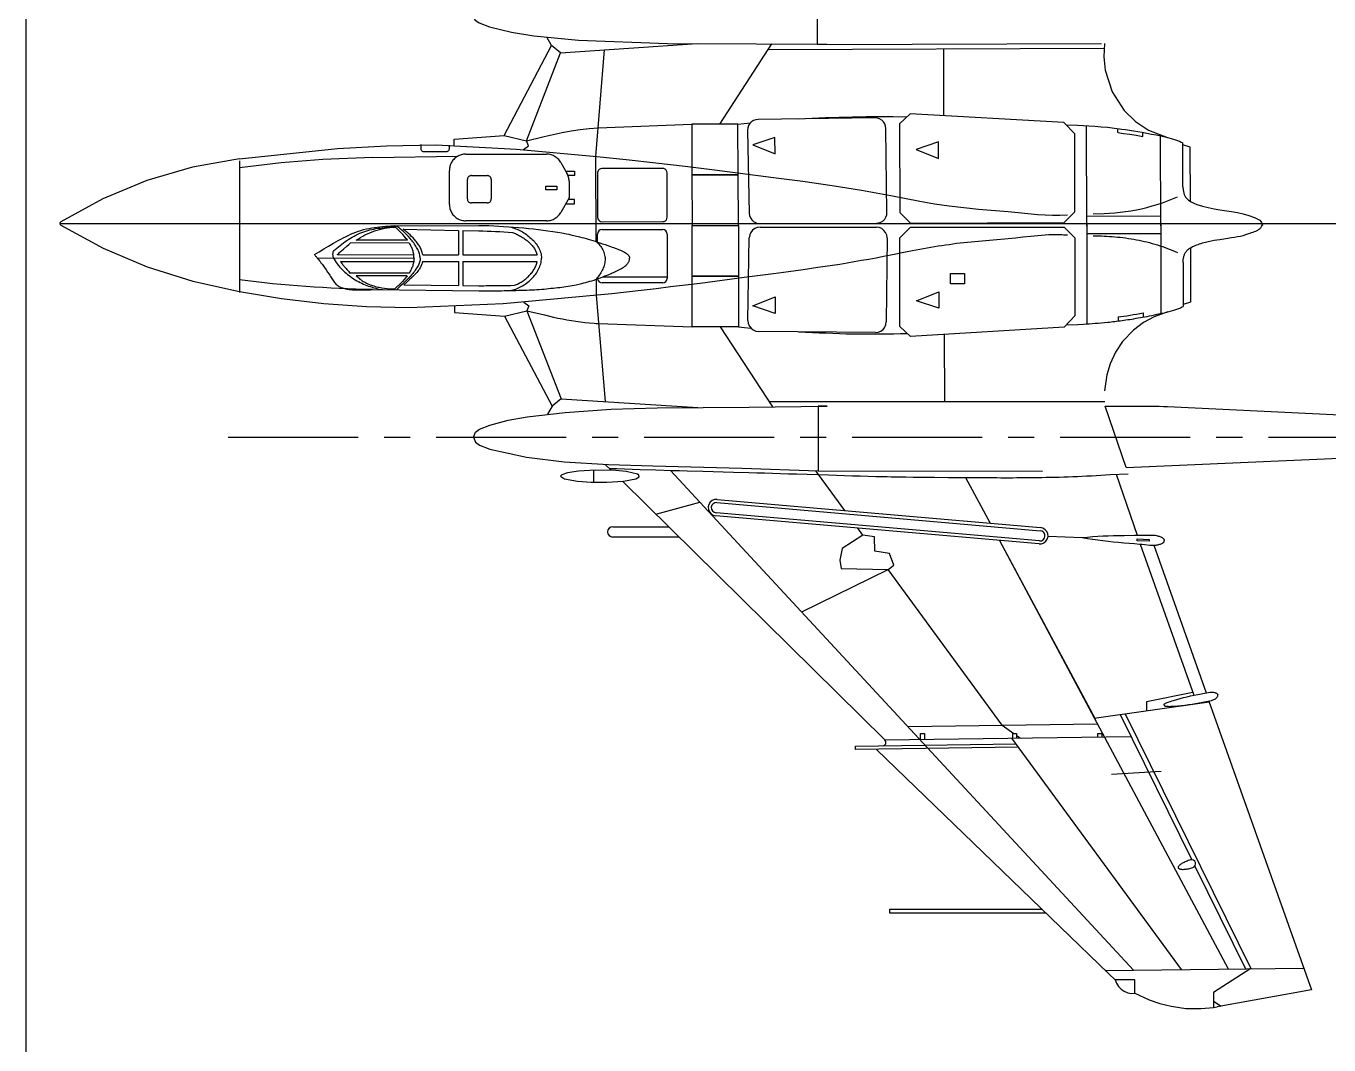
# Model space of a CAD drawing. Header units: inches. Extents: x 17 to 413, y 34 to 164.
# Drawn here: x 72.8 to 97.85, y 125.19 to 144.78 of the extents above; entities that cross this region are included whole.
import ezdxf

# ---------------------------------------------------------------- set-up
doc = ezdxf.new("R2010")
doc.units = ezdxf.units.IN
doc.header["$MEASUREMENT"] = 0
doc.linetypes.add('CENTERX2', pattern=[4, 2.5, -0.5, 0.5, -0.5])
doc.layers.add('CL', color=2, linetype='CENTERX2')
doc.layers.add('Layer 1', color=7, linetype='Continuous')

msp = doc.modelspace()

# ---------------------------------------------------------------- linework, layer by layer
at = {"linetype": 'Continuous'}
for p, q in [((73.45323, 140.98644), (99.54782, 140.98644)), ((93.95633, 136.29519), (93.55384, 137.47233))]:
    msp.add_line(p, q, dxfattribs=at)
at = {"layer": 'CL', "linetype": 'CENTERX2'}
msp.add_line((76.68892, 136.87943), (106.78484, 136.87943), dxfattribs=at)
at = {"layer": 'Layer 1', "color": 7}
for points in [[(72.8027, 164.29802), (116.76568, 164.29802), (116.76568, 124.4937), (72.8027, 124.4937), (72.8027, 164.29802), (72.8027, 164.29802)], [(88.02287, 144.43131), (88.01422, 145.67336)], [(81.39047, 145.0004), (81.43073, 144.90443), (81.51413, 144.84441), (81.71506, 144.76671), (82.13588, 144.6642), (82.56361, 144.5961), (83.42649, 144.51172), (85.13542, 144.44917), (86.84602, 144.44212), (88.19383, 144.43346), (88.02288, 144.43129)], [(82.90738, 144.41183), (82.81433, 144.56763)], [(81.99637, 142.67642), (82.90738, 144.41183)], [(83.07616, 144.26902), (82.90738, 144.41183)], [(83.07616, 144.26902), (85.70532, 144.44646)], [(83.7578, 142.27827), (83.92658, 144.32744)], [(86.14243, 142.89929), (87.14432, 144.43996)], [(87.07508, 144.3361), (93.53004, 144.35774)], [(88.02287, 144.43131), (93.47811, 144.45078)], [(90.44646, 143.06158), (90.45079, 144.34692)], [(93.54086, 144.45078), (93.52653, 144.19388), (93.5502, 143.93761), (93.68522, 143.52143), (93.91923, 143.1588), (94.13625, 142.95101), (94.38598, 142.78404), (94.75049, 142.63963)], [(82.42483, 142.57904), (83.07616, 144.26902)], [(87.65284, 142.99883), (87.91468, 143.01181), (88.17435, 143.0248), (88.43618, 143.03345), (88.69585, 143.03994), (88.95769, 143.04427), (89.21736, 143.04427), (89.47703, 143.04211), (89.73886, 143.03778)], [(89.81027, 140.9951), (92.76618, 141.00592), (92.96959, 141.21148), (92.96526, 142.71104), (92.75969, 142.92959), (89.80161, 143.09837), (89.59821, 142.90579), (89.6047, 141.1985), (89.81027, 140.9951), (89.81027, 140.9951)], [(82.42483, 142.57904), (82.76672, 142.65694), (82.93767, 142.69806), (83.10862, 142.73484), (83.28174, 142.7673), (83.45485, 142.79327), (83.62796, 142.8149), (83.80324, 142.82789)], [(83.80324, 142.82789), (85.60145, 142.89713)], [(85.60578, 141.92123), (86.49515, 141.92556), (86.49082, 142.89929), (85.60145, 142.89713), (85.60578, 141.92123), (85.60578, 141.92123)], [(86.49082, 142.89929), (86.73318, 142.92526)], [(86.87816, 142.98801), (86.83272, 142.98369), (86.78944, 142.96637), (86.75049, 142.94257), (86.71803, 142.90795), (86.69423, 142.869), (86.68125, 142.82572), (86.67692, 142.77812)], [(89.12647, 143.01614), (86.87816, 142.98801)], [(89.33421, 142.81274), (89.32772, 142.85818), (89.31257, 142.90146), (89.2866, 142.94041), (89.25414, 142.97287), (89.21519, 142.99667), (89.17191, 143.01181), (89.12647, 143.01614)], [(89.35585, 141.20066), (89.33421, 142.81274)], [(92.80296, 142.88415), (93.01719, 142.87549), (93.12539, 142.87116), (93.23791, 142.86467), (93.3526, 142.85818), (93.47161, 142.84736), (93.59496, 142.83654), (93.72912, 142.8214), (93.86977, 142.80409), (93.94335, 142.79327), (94.01908, 142.78245), (94.09699, 142.76946), (94.17921, 142.75648), (94.26361, 142.74133), (94.35233, 142.72402), (94.44321, 142.70671), (94.53842, 142.6894), (94.72885, 142.64612), (94.81973, 142.62232), (94.90413, 142.59635), (94.94308, 142.58337), (94.97986, 142.56822), (95.01232, 142.55308), (95.04262, 142.53793)], [(93.1968, 140.93667), (93.19031, 142.86684)], [(93.79404, 142.73484), (93.79404, 142.8149)], [(81.03126, 142.60717), (81.99637, 142.67642)], [(81.03126, 142.486), (81.03126, 142.60717)], [(81.99637, 142.67642), (82.42483, 142.57904)], [(82.46594, 142.47734), (82.42483, 142.57904)], [(86.67692, 142.77812), (86.70938, 141.18552)], [(86.7743, 142.49898), (87.20491, 142.32587), (87.20275, 142.64179), (86.77429, 142.49898), (86.7743, 142.49898)], [(89.91846, 142.41243), (90.34908, 142.23932), (90.34908, 142.55524), (89.91846, 142.41243), (89.91846, 142.41243)], [(93.79404, 142.73484), (93.9044, 142.71969), (94.02341, 142.70238), (94.14676, 142.68291), (94.27875, 142.65911)], [(94.27875, 142.65911), (94.27875, 142.73917)], [(94.62282, 140.94316), (94.61633, 142.67209)], [(76.90684, 142.2285), (78.78985, 142.42828), (79.73554, 142.47974), (80.68214, 142.49675), (82.23188, 142.41782), (83.77727, 142.2761)], [(80.39074, 142.50547), (80.39074, 142.43406), (80.39074, 142.42324), (80.39507, 142.41243), (80.3994, 142.40161), (80.40589, 142.39295), (80.41238, 142.3843), (80.42104, 142.3778), (80.43186, 142.37348), (80.44268, 142.37131), (80.4535, 142.37131), (80.88195, 142.37131), (80.89277, 142.37131), (80.90143, 142.37348), (80.91225, 142.3778), (80.9209, 142.3843), (80.92956, 142.39295), (80.93605, 142.40161), (80.94038, 142.41243), (80.94254, 142.42324), (80.94254, 142.43406), (80.94254, 142.49032)], [(81.25631, 142.31938), (81.23467, 142.31938), (81.21303, 142.31721), (81.19139, 142.31289), (81.17192, 142.30856), (81.15028, 142.30207), (81.1308, 142.29341), (81.11133, 142.28476), (81.09402, 142.27394), (81.07454, 142.26312), (81.05723, 142.25013), (81.04208, 142.23499), (81.02694, 142.21984), (81.01179, 142.20469), (80.9988, 142.18738), (80.98799, 142.17007), (80.97717, 142.1506), (80.96851, 142.13112), (80.95985, 142.11165), (80.95336, 142.09001), (80.94904, 142.07053), (80.94471, 142.0489), (80.94254, 142.02726), (80.94254, 142.00562)], [(81.25631, 142.31938), (82.81217, 142.31938)], [(82.36424, 142.4081), (82.46594, 142.47734)], [(83.08482, 142.16142), (83.074, 142.18089), (83.06102, 142.1982), (83.04587, 142.21551), (83.03072, 142.23066), (83.01557, 142.24581), (82.99826, 142.25879), (82.97879, 142.27177), (82.95931, 142.28259), (82.93984, 142.29341), (82.92036, 142.30207), (82.89872, 142.30856), (82.87708, 142.31289), (82.85544, 142.31721), (82.83381, 142.31938), (82.81217, 142.31938)], [(95.04694, 141.6897), (95.04262, 142.53793)], [(95.04694, 141.6897), (95.04262, 142.53793)], [(95.18543, 142.4557), (95.04262, 142.50114)], [(95.18976, 141.41056), (95.18544, 142.4557)], [(76.90684, 142.2285), (76.00301, 142.07021), (75.12289, 141.81362), (74.27621, 141.46207), (73.47271, 141.0189)], [(79.46892, 142.25446), (79.30879, 142.25014), (79.14866, 142.24581), (78.98636, 142.23932), (78.82623, 142.23283), (78.6661, 142.22634), (78.50597, 142.21552), (78.34584, 142.2047), (78.18571, 142.19388), (78.02559, 142.18089), (77.86546, 142.16791), (77.70533, 142.15276), (77.5452, 142.13545), (77.38507, 142.11814), (77.22494, 142.09867), (77.06697, 142.07919), (76.90684, 142.05755)], [(76.90684, 142.19388), (76.90684, 139.65682)], [(79.46892, 142.25446), (81.10267, 142.28043)], [(83.08482, 142.16142), (83.20167, 141.95585)], [(83.76429, 140.63806), (83.7578, 142.27827)], [(83.77727, 142.2761), (84.34422, 142.21768), (84.91116, 142.15493), (85.47595, 142.08785), (86.04289, 142.0186), (87.17462, 141.87362), (87.7394, 141.80005), (88.30418, 141.71783), (88.58549, 141.67455), (88.8668, 141.62911), (89.14811, 141.57934), (89.42726, 141.52524), (89.98771, 141.41705), (90.26902, 141.36728), (90.55033, 141.32617), (90.83164, 141.29371), (91.11511, 141.26558), (91.68422, 141.21797), (92.25549, 141.16171), (92.39831, 141.15306), (92.53897, 141.14657), (92.68178, 141.14657), (92.8246, 141.15522)], [(83.79242, 141.25909), (83.79242, 141.10545), (83.79675, 141.07949), (83.80757, 141.05568), (83.82704, 141.03621), (83.85085, 141.02323), (83.87681, 141.02107), (85.04533, 141.02323), (85.07129, 141.02755), (85.0951, 141.04054), (85.11457, 141.06001), (85.12539, 141.08381), (85.12972, 141.10978), (85.12756, 141.96234), (85.12323, 141.98831), (85.11025, 142.01211), (85.09077, 142.03158), (85.06697, 142.0424), (85.041, 142.04673), (83.87465, 142.0424), (83.84868, 142.03808), (83.82488, 142.02726), (83.80757, 142.00995), (83.79459, 141.98831), (83.79026, 141.96451)], [(80.94254, 141.3543), (80.94254, 142.00562)], [(81.36667, 141.91041), (81.35585, 141.90824), (81.3472, 141.90608), (81.33638, 141.90392), (81.32772, 141.89959), (81.31906, 141.8931), (81.31041, 141.88661), (81.30392, 141.87795), (81.29959, 141.8693), (81.2931, 141.86064), (81.29094, 141.85198), (81.28877, 141.84117), (81.28877, 141.83035)], [(81.28877, 141.46249), (81.28877, 141.83035)], [(81.36667, 141.91041), (81.66746, 141.91041)], [(81.74752, 141.83035), (81.74752, 141.84117), (81.74535, 141.85199), (81.74103, 141.86064), (81.7367, 141.8693), (81.73021, 141.87795), (81.72372, 141.88661), (81.71722, 141.8931), (81.70857, 141.89959), (81.69775, 141.90392), (81.68909, 141.90608), (81.67827, 141.90824), (81.66745, 141.91041)], [(81.74752, 141.83035), (81.74752, 141.46249)], [(83.18003, 141.99264), (83.35098, 141.99264), (83.35098, 141.91257), (83.22115, 141.91257)], [(83.24279, 141.80005), (83.24279, 141.82169), (83.24062, 141.84117), (83.23629, 141.86064), (83.23197, 141.88012), (83.22547, 141.89959), (83.21898, 141.91907), (83.21033, 141.93854), (83.20167, 141.95585)], [(83.24279, 141.80005), (83.24279, 141.47764)], [(83.79026, 141.96451), (83.79242, 141.25909)], [(85.60794, 140.94749), (86.49948, 140.95182), (86.49515, 141.92556), (85.60578, 141.92123), (85.60794, 140.94749), (85.60794, 140.94749)], [(82.79702, 141.70268), (83.00908, 141.70268), (83.00908, 141.63127), (82.79702, 141.63127), (82.79702, 141.70268), (82.79702, 141.70268)], [(95.04694, 141.6897), (95.05127, 141.63127), (95.06209, 141.57285), (95.07291, 141.54688), (95.08373, 141.52091), (95.09888, 141.49495), (95.11619, 141.47331), (95.13566, 141.45167), (95.15514, 141.43436), (95.20275, 141.4019), (95.25468, 141.37594), (95.31094, 141.3543), (95.42347, 141.31968), (95.53382, 141.29155), (95.64418, 141.26774), (95.75671, 141.25043), (95.98176, 141.21797), (96.09428, 141.1985), (96.20464, 141.1747), (96.31283, 141.14224), (96.42103, 141.10329), (96.47513, 141.07949), (96.49893, 141.0665), (96.52273, 141.04919), (96.54221, 141.02755), (96.55952, 141.00375), (96.57034, 140.97779), (96.57467, 140.94965)], [(80.94254, 141.3543), (80.94254, 141.33266), (80.94471, 141.31102), (80.94904, 141.28938), (80.95336, 141.26991), (80.95986, 141.24827), (80.96851, 141.22879), (80.97717, 141.20932), (80.98799, 141.18984), (80.99881, 141.17253), (81.01179, 141.15522), (81.02694, 141.14007), (81.04208, 141.12493), (81.05723, 141.10978), (81.07454, 141.0968), (81.09402, 141.08598), (81.11133, 141.07516), (81.1308, 141.0665), (81.15028, 141.05785), (81.17192, 141.05136), (81.19139, 141.04703), (81.21303, 141.0427), (81.23467, 141.04054), (81.25631, 141.04054)], [(81.28877, 141.46249), (81.28877, 141.45167), (81.29094, 141.44085), (81.2931, 141.4322), (81.29959, 141.42138), (81.30392, 141.41272), (81.31041, 141.40623), (81.31906, 141.39974), (81.32772, 141.39325), (81.33637, 141.38892), (81.34719, 141.38459), (81.35585, 141.38243), (81.36667, 141.38243)], [(81.66746, 141.38243), (81.36667, 141.38243)], [(81.66746, 141.38243), (81.67827, 141.38243), (81.68909, 141.38459), (81.69775, 141.38892), (81.70857, 141.39325), (81.71722, 141.39974), (81.72372, 141.40623), (81.73021, 141.41272), (81.7367, 141.42138), (81.74103, 141.4322), (81.74535, 141.44085), (81.74752, 141.45167), (81.74752, 141.46249)], [(83.24279, 141.47764), (83.08482, 141.1985)], [(83.18003, 141.36728), (83.35098, 141.36728), (83.35098, 141.44734), (83.22547, 141.44734)], [(93.32014, 141.17253), (93.53004, 141.17686), (93.73778, 141.19201), (93.94551, 141.21581), (94.04722, 141.23312), (94.15108, 141.25043), (94.25279, 141.27207), (94.35449, 141.29587), (94.45403, 141.324), (94.55357, 141.35213), (94.65311, 141.38675), (94.75049, 141.42138), (94.84786, 141.46033), (94.94308, 141.49927)], [(82.81217, 141.04054), (81.25631, 141.04054)], [(82.81217, 141.04054), (82.83381, 141.04054), (82.85544, 141.0427), (82.87708, 141.04702), (82.89872, 141.05135), (82.92036, 141.06001), (82.93984, 141.0665), (82.95931, 141.07732), (82.97879, 141.08814), (82.99826, 141.10112), (83.01557, 141.1141), (83.03072, 141.12925), (83.04587, 141.1444), (83.06102, 141.16171), (83.074, 141.17902), (83.08482, 141.19849)], [(86.70938, 141.18552), (86.71587, 141.14007), (86.73102, 141.0968), (86.75482, 141.05785), (86.78944, 141.02755), (86.82623, 141.00375), (86.86951, 140.9886), (86.91495, 140.98428)], [(89.15244, 140.99077), (89.19788, 140.99726), (89.24116, 141.01241), (89.28011, 141.03837), (89.31257, 141.07083), (89.33637, 141.10978), (89.35152, 141.15306), (89.35585, 141.20066)], [(93.1968, 141.12493), (94.62282, 141.13142)], [(73.47271, 141.0189), (73.45972, 141.00375), (73.45323, 140.98644), (73.45972, 140.96697), (73.47271, 140.95398)], [(73.47271, 140.95398), (74.28274, 140.51532), (75.13005, 140.15537), (76.00722, 139.87556), (76.90684, 139.6773)], [(78.34584, 140.38921), (78.43889, 140.44331), (78.52978, 140.49741), (78.62066, 140.5515), (78.71155, 140.6056), (78.75915, 140.63373), (78.80459, 140.6597), (78.8522, 140.6835), (78.89981, 140.70947), (78.94741, 140.73327), (78.99502, 140.75707), (79.04263, 140.77871), (79.0924, 140.79818), (79.14217, 140.81982), (79.19194, 140.83713), (79.24171, 140.85445), (79.29364, 140.86959), (79.34557, 140.88258), (79.39751, 140.89339), (79.44944, 140.90421), (79.50138, 140.91287), (79.55331, 140.91936), (79.60741, 140.92585), (79.65934, 140.93018), (79.71344, 140.93451), (79.76754, 140.93667), (79.81947, 140.93884), (79.87357, 140.93884), (79.92767, 140.93884)], [(78.71587, 140.45846), (78.74617, 140.48659), (78.77863, 140.51255), (78.80892, 140.53852), (78.83922, 140.56449), (78.87168, 140.59045), (78.90413, 140.61426), (78.93659, 140.63806), (78.97122, 140.66186), (79.00584, 140.6835), (79.0383, 140.70514), (79.07508, 140.72461), (79.10971, 140.74409), (79.14649, 140.76356), (79.18328, 140.78087), (79.22007, 140.79818), (79.25685, 140.81333), (79.2958, 140.82632), (79.33475, 140.8393), (79.37154, 140.85228), (79.41049, 140.8631), (79.45161, 140.87176), (79.49056, 140.88041), (79.52951, 140.88907), (79.57062, 140.89556), (79.61174, 140.89989), (79.65069, 140.90638), (79.6918, 140.90854), (79.73291, 140.91287), (79.77187, 140.91503), (79.81298, 140.9172), (79.85409, 140.9172), (79.89521, 140.9172)], [(79.15082, 140.66619), (79.19194, 140.69216), (79.23305, 140.71812), (79.27633, 140.74409), (79.31961, 140.76573), (79.36505, 140.78737), (79.41049, 140.809), (79.4581, 140.82632), (79.5057, 140.84363), (79.55331, 140.86094), (79.60092, 140.87392), (79.64852, 140.88474), (79.69829, 140.89556), (79.7459, 140.90421), (79.79567, 140.91071), (79.84544, 140.91503), (79.86924, 140.9172), (79.89521, 140.9172)], [(80.1354, 140.66403), (80.12242, 140.6835), (80.10727, 140.70081), (80.07698, 140.73976), (80.04452, 140.77438), (80.01206, 140.809), (79.97744, 140.84363), (79.94281, 140.87608), (79.91036, 140.90854), (79.87573, 140.93884)], [(79.92767, 140.93884), (81.52031, 140.94965)], [(80.37993, 140.32214), (80.37993, 140.34161), (80.3756, 140.36109), (80.37344, 140.38056), (80.36695, 140.4022), (80.36262, 140.42167), (80.35396, 140.44331), (80.34531, 140.46279), (80.33665, 140.48442), (80.32583, 140.50606), (80.31285, 140.5277), (80.29986, 140.54934), (80.28688, 140.56882), (80.27173, 140.59045), (80.25659, 140.61209), (80.24144, 140.63373), (80.22413, 140.65321), (80.20898, 140.67484), (80.18951, 140.69648), (80.15488, 140.73543), (80.11593, 140.77438), (80.07915, 140.81117), (80.05967, 140.83064), (80.0402, 140.84795), (80.02072, 140.86526), (80.00124, 140.88041), (79.98177, 140.89556), (79.96446, 140.91071), (79.94498, 140.92585), (79.92767, 140.93884)], [(80.05317, 140.87825), (81.11998, 140.85445)], [(80.4297, 140.38705), (80.42537, 140.40653), (80.42104, 140.42816), (80.41455, 140.44764), (80.40806, 140.46711), (80.3994, 140.48659), (80.39075, 140.50606), (80.38209, 140.52554), (80.37127, 140.54285), (80.36045, 140.56232), (80.34963, 140.57963), (80.33665, 140.59695), (80.32583, 140.61426), (80.31285, 140.63157), (80.29986, 140.64888), (80.27173, 140.68134), (80.2436, 140.71163), (80.21547, 140.73976), (80.18518, 140.76789), (80.15704, 140.79386), (80.1419, 140.80468), (80.12891, 140.81766), (80.11593, 140.82848), (80.10295, 140.8393), (80.08996, 140.85012), (80.07698, 140.85877), (80.06616, 140.86959), (80.05318, 140.87825)], [(81.11998, 140.85445), (81.11998, 140.38489)], [(81.20005, 140.85228), (81.20005, 140.38489)], [(81.20005, 140.85228), (81.51814, 140.84363)], [(81.50733, 140.84579), (81.58739, 140.84362), (81.66746, 140.84146), (81.74752, 140.83713), (81.82975, 140.83496), (81.90981, 140.83064), (81.99204, 140.82631), (82.07211, 140.81982), (82.15434, 140.81549)], [(81.50949, 140.94965), (81.6047, 140.94749), (81.69991, 140.94533), (81.79513, 140.941), (81.89034, 140.93667), (81.98555, 140.93018), (82.08293, 140.92586), (82.17814, 140.91936), (82.27335, 140.91071), (82.37073, 140.90422), (82.46594, 140.8934), (82.55899, 140.88474), (82.6542, 140.87392), (82.74725, 140.86094), (82.83813, 140.84796), (82.92902, 140.83497), (83.0199, 140.81983), (83.10646, 140.80468), (83.19302, 140.78737), (83.23629, 140.77871), (83.27741, 140.77006), (83.3618, 140.75058), (83.44403, 140.73111), (83.48731, 140.72029), (83.52842, 140.70947), (83.56954, 140.69649), (83.61281, 140.68567), (83.65609, 140.67268), (83.70154, 140.65754), (83.74481, 140.64455), (83.79242, 140.62941), (83.83786, 140.61426), (83.88763, 140.59695), (83.9374, 140.5818), (83.98934, 140.56233), (84.04127, 140.54502), (84.0694, 140.5342), (84.09753, 140.52554), (84.15163, 140.5039), (84.17976, 140.49525), (84.20789, 140.48226), (84.23386, 140.47144), (84.25983, 140.46063), (84.28363, 140.44764), (84.30743, 140.43682), (84.32691, 140.42384), (84.33773, 140.41735), (84.34638, 140.41086), (84.35504, 140.4022), (84.36369, 140.39571), (84.37235, 140.38922), (84.37884, 140.38273), (84.38533, 140.37407), (84.38966, 140.36758), (84.39399, 140.35892), (84.39831, 140.35243), (84.40264, 140.34378), (84.40481, 140.33512), (84.40481, 140.32647), (84.40481, 140.31781)], [(82.11106, 140.92369), (82.13702, 140.91503), (82.16299, 140.90638), (82.18896, 140.89772), (82.21493, 140.8869), (82.24306, 140.87608), (82.26902, 140.86526), (82.29499, 140.85228), (82.32096, 140.83713), (82.34692, 140.82415), (82.37289, 140.809), (82.39669, 140.79169), (82.42266, 140.77438), (82.44646, 140.75707), (82.47027, 140.73976), (82.49191, 140.72029), (82.51571, 140.70081), (82.53518, 140.68134), (82.55682, 140.6597), (82.5763, 140.63806), (82.59361, 140.61642), (82.61309, 140.59478), (82.62823, 140.57098), (82.64338, 140.54718), (82.65636, 140.52337), (82.66935, 140.49957), (82.68017, 140.47577), (82.69099, 140.4498), (82.69748, 140.42384), (82.70397, 140.40003), (82.7083, 140.37407), (82.71262, 140.34594), (82.71262, 140.31997)], [(82.15434, 140.8155), (82.17381, 140.80684), (82.19329, 140.80035), (82.21493, 140.79169), (82.2344, 140.78304), (82.25388, 140.77222), (82.27335, 140.76356), (82.29283, 140.75274), (82.3123, 140.74192), (82.33178, 140.72894), (82.35125, 140.71812), (82.37073, 140.70514), (82.38804, 140.69216), (82.40751, 140.67917), (82.42483, 140.66619), (82.44214, 140.65321), (82.45945, 140.63806), (82.4746, 140.62291), (82.48974, 140.60993), (82.50489, 140.59478), (82.52004, 140.57963), (82.53302, 140.56232), (82.546, 140.54718), (82.55899, 140.53203), (82.56981, 140.51472), (82.58063, 140.49957), (82.58928, 140.48226), (82.59794, 140.46495), (82.60659, 140.4498), (82.61309, 140.43249), (82.61958, 140.41518), (82.62607, 140.40003), (82.62824, 140.38272)], [(83.87681, 140.86959), (83.84435, 140.8631), (83.81839, 140.84363), (83.79891, 140.8155), (83.79242, 140.78304)], [(83.87681, 140.86959), (85.04533, 140.86959)], [(85.12972, 140.78304), (85.12323, 140.8155), (85.10592, 140.84363), (85.07779, 140.8631), (85.04533, 140.86959)], [(85.60794, 140.94749), (86.49948, 140.94749), (86.49948, 139.97375), (85.60794, 139.97375), (85.60794, 140.94749), (85.60794, 140.94749)], [(86.91495, 140.9172), (86.86302, 140.90854), (86.81325, 140.88907), (86.77213, 140.85661), (86.73967, 140.8155), (86.71803, 140.76789), (86.70938, 140.71379)], [(86.91495, 140.98428), (89.15244, 140.99077)], [(86.91495, 140.9172), (89.15244, 140.9172)], [(89.35801, 140.70947), (89.35152, 140.7614), (89.32988, 140.81333), (89.29742, 140.85445), (89.25414, 140.88907), (89.20437, 140.90854), (89.15244, 140.9172)], [(89.81027, 140.9172), (92.76618, 140.9172), (92.96959, 140.71163), (92.96959, 139.20991), (92.76618, 138.99136), (89.81027, 138.81176), (89.6047, 139.00434), (89.6047, 140.71163), (89.81027, 140.9172), (89.81027, 140.9172)], [(93.1968, 140.98644), (93.1968, 139.05628)], [(93.1968, 140.79602), (94.62282, 140.79602)], [(94.62282, 140.98644), (94.62282, 139.25535)], [(95.04911, 140.23991), (95.04911, 140.25506), (95.04911, 140.2702), (95.05127, 140.28319), (95.05344, 140.29833), (95.05561, 140.31348), (95.05777, 140.32863), (95.0621, 140.34161), (95.06427, 140.35676), (95.07076, 140.36974), (95.07509, 140.38272), (95.07941, 140.39787), (95.0859, 140.41085), (95.0924, 140.42167), (95.10105, 140.43466), (95.10971, 140.44548), (95.11836, 140.45629), (95.12702, 140.46711), (95.13567, 140.47793), (95.14649, 140.48659), (95.15731, 140.49524), (95.16813, 140.5039), (95.18112, 140.51255), (95.19194, 140.52121), (95.20492, 140.5277), (95.23089, 140.54285), (95.25685, 140.55367), (95.28498, 140.56665), (95.31312, 140.57531), (95.34125, 140.58613), (95.36721, 140.59478), (95.39534, 140.60344), (95.42348, 140.61209), (95.47974, 140.62724), (95.53383, 140.64022), (95.5901, 140.65321), (95.64636, 140.66403), (95.70046, 140.67268), (95.75672, 140.68134), (95.86924, 140.69865), (95.98177, 140.71596), (96.03803, 140.72461), (96.09429, 140.73543), (96.15055, 140.74625), (96.20465, 140.75924), (96.25875, 140.77438), (96.31284, 140.79169), (96.34098, 140.80035), (96.36694, 140.81117), (96.39507, 140.81982), (96.42104, 140.83064), (96.44917, 140.84146), (96.47514, 140.85445), (96.48812, 140.86094), (96.50111, 140.86959), (96.51192, 140.87825), (96.52274, 140.8869), (96.53356, 140.89556), (96.54222, 140.90638), (96.55087, 140.9172), (96.55953, 140.93018), (96.56602, 140.94316), (96.57035, 140.95831), (96.57252, 140.97129), (96.57468, 140.97779), (96.57468, 140.98644)], [(78.78728, 140.38921), (78.80027, 140.40003), (78.81541, 140.41302), (78.8284, 140.426), (78.84355, 140.43898), (78.876, 140.46711), (78.9063, 140.49524), (78.97338, 140.55367), (79.00584, 140.58396), (79.0383, 140.61209)], [(80.17219, 140.60993), (79.0383, 140.61209)], [(80.1354, 140.66403), (79.15082, 140.66619)], [(80.26307, 140.32214), (80.26091, 140.34161), (80.26091, 140.36109), (80.25875, 140.3784), (80.25658, 140.39787), (80.25225, 140.41518), (80.24793, 140.43466), (80.2436, 140.45197), (80.23711, 140.47144), (80.23062, 140.48875), (80.22412, 140.50606), (80.21763, 140.52337), (80.20898, 140.54069), (80.20032, 140.558), (80.19167, 140.57531), (80.18085, 140.59262), (80.17219, 140.60993)], [(83.76429, 140.63806), (83.78376, 140.62075), (83.80324, 140.6056), (83.82055, 140.58613), (83.83786, 140.56665), (83.85301, 140.54718), (83.86816, 140.52554), (83.88114, 140.50174), (83.89412, 140.4801), (83.90494, 140.45413), (83.9136, 140.43033), (83.92009, 140.40653), (83.92658, 140.38056), (83.93091, 140.35459), (83.93524, 140.33079), (83.93524, 140.30482), (83.93524, 140.27886), (83.93307, 140.25506), (83.92874, 140.22909), (83.92442, 140.20529), (83.91792, 140.17932), (83.90927, 140.15552), (83.90061, 140.13172), (83.88979, 140.10791), (83.87897, 140.08627), (83.86599, 140.06247), (83.85301, 140.04083), (83.84002, 140.01703), (83.82488, 139.99539), (83.80973, 139.97592), (83.79458, 139.95428), (83.77943, 139.9348), (83.76429, 139.91533)], [(83.7816, 139.61239), (84.06507, 139.64268), (84.34855, 139.67298), (84.63202, 139.70543), (84.91549, 139.73789), (85.1968, 139.77251), (85.48027, 139.80714), (85.76375, 139.84176), (86.04722, 139.87854), (86.612, 139.95211), (87.17678, 140.02569), (87.46026, 140.06464), (87.74157, 140.10359), (88.02504, 140.1447), (88.16569, 140.16417), (88.30635, 140.18581), (88.447, 140.20745), (88.58766, 140.23125), (88.72831, 140.25506), (88.86897, 140.27886), (89.00962, 140.30266), (89.15027, 140.32863), (89.28877, 140.35676), (89.42942, 140.38272), (89.71073, 140.43898), (89.84922, 140.46711), (89.98987, 140.49308), (90.13053, 140.51905), (90.27118, 140.54285), (90.34043, 140.55583), (90.40967, 140.56665), (90.48108, 140.57747), (90.55249, 140.58613), (90.62174, 140.59695), (90.69315, 140.6056), (90.8338, 140.62075), (90.97446, 140.6359), (91.11727, 140.64888), (91.40075, 140.67484), (91.68638, 140.70081), (91.82704, 140.71379), (91.96986, 140.72894), (92.11268, 140.74409), (92.18408, 140.75058), (92.25549, 140.75707), (92.3269, 140.76356), (92.39831, 140.76789), (92.46972, 140.77222), (92.54113, 140.77438), (92.61254, 140.77438), (92.68178, 140.77438), (92.71857, 140.77222), (92.75319, 140.77005), (92.78998, 140.76788), (92.8246, 140.76572)], [(83.79242, 140.6294), (83.79242, 140.78304)], [(85.12972, 140.78304), (85.12972, 139.93048)], [(86.68341, 139.12119), (86.70938, 140.71379)], [(89.35801, 140.70947), (89.3407, 139.09523)], [(93.3223, 140.75058), (93.37424, 140.75058), (93.42617, 140.75058), (93.47811, 140.74841), (93.53004, 140.74625), (93.58197, 140.74409), (93.63391, 140.73976), (93.68584, 140.7376), (93.73778, 140.73327), (93.78971, 140.72678), (93.84164, 140.72245), (93.89358, 140.71596), (93.94551, 140.70947), (93.99745, 140.70082), (94.04938, 140.69432), (94.10131, 140.68567), (94.15108, 140.67485), (94.20302, 140.66619), (94.25495, 140.65537), (94.30472, 140.64239), (94.35449, 140.63157), (94.40643, 140.61859), (94.4562, 140.60344), (94.50597, 140.59046), (94.55574, 140.57531), (94.60551, 140.558), (94.65528, 140.54285), (94.70288, 140.52554), (94.75265, 140.50607), (94.80026, 140.48876), (94.85003, 140.46928), (94.89763, 140.44981), (94.94524, 140.42817)], [(78.34584, 140.38921), (78.34801, 140.38921), (78.35017, 140.38705), (78.35017, 140.38489), (78.35234, 140.38272), (78.35666, 140.37623), (78.36316, 140.36974), (78.36965, 140.36108), (78.3783, 140.35243), (78.38696, 140.33944), (78.39778, 140.32862), (78.4086, 140.31564), (78.41942, 140.30049), (78.43024, 140.28535), (78.44322, 140.26804), (78.4562, 140.25289), (78.47135, 140.23341), (78.48434, 140.2161), (78.49948, 140.19663), (78.51247, 140.17715), (78.54276, 140.13821), (78.57306, 140.09493), (78.60119, 140.05381), (78.62932, 140.0127), (78.6423, 139.99106), (78.65529, 139.96942), (78.66827, 139.94995), (78.68125, 139.93047), (78.69207, 139.911), (78.70505, 139.89152), (78.71804, 139.87205), (78.73102, 139.85474), (78.74401, 139.83743), (78.75915, 139.82228), (78.77646, 139.80713), (78.78512, 139.79848), (78.79378, 139.79199), (78.8046, 139.7855), (78.81325, 139.779), (78.82407, 139.77251), (78.83489, 139.76819), (78.84787, 139.76169), (78.86086, 139.75737), (78.87384, 139.75088), (78.88682, 139.74655), (78.90197, 139.74222), (78.91495, 139.74006), (78.9301, 139.73573), (78.94741, 139.73141), (78.97771, 139.72708), (79.01233, 139.72059), (79.04695, 139.71843), (79.08158, 139.7141), (79.1162, 139.71194), (79.15082, 139.70977), (79.18761, 139.70977), (79.22007, 139.70977), (79.25469, 139.70977), (79.28715, 139.70977), (79.31744, 139.70977), (79.33043, 139.70977), (79.34557, 139.71194), (79.35856, 139.71194), (79.37154, 139.71194), (79.38452, 139.71194), (79.39534, 139.7141), (79.40616, 139.7141), (79.41698, 139.7141), (79.42564, 139.7141), (79.43429, 139.71627), (79.44295, 139.71627), (79.44944, 139.71627), (79.45377, 139.71627), (79.46026, 139.71843), (79.46459, 139.71843), (79.46675, 139.71843), (79.46892, 139.71843)], [(78.40211, 140.3243), (80.26307, 140.32213)], [(78.72886, 140.46928), (78.7202, 140.46279), (78.71371, 140.45413), (78.70722, 140.44548), (78.70289, 140.43466), (78.70072, 140.42384), (78.69856, 140.41302), (78.69639, 140.40003), (78.69639, 140.38921), (78.69856, 140.37623), (78.70072, 140.36325), (78.70289, 140.35027), (78.70722, 140.33945), (78.71155, 140.32863), (78.71587, 140.31781), (78.72236, 140.30699), (78.72886, 140.29833)], [(78.72886, 140.29833), (78.74617, 140.26804), (78.76564, 140.23774), (78.78728, 140.20961), (78.80892, 140.18148), (78.83056, 140.15552), (78.85436, 140.12739), (78.87817, 140.10359), (78.90413, 140.07762), (78.9301, 140.05382), (78.95823, 140.03001), (78.9842, 140.00838), (79.01233, 139.98674), (79.04263, 139.9651), (79.07076, 139.94346), (79.10105, 139.92398), (79.13135, 139.90667), (79.1638, 139.8872), (79.1941, 139.86989), (79.22656, 139.85258), (79.25685, 139.83743), (79.28931, 139.82228), (79.32177, 139.8093), (79.35639, 139.79632), (79.38885, 139.78333), (79.42347, 139.77251), (79.45593, 139.7617), (79.49056, 139.75088), (79.52518, 139.74222), (79.5598, 139.73357), (79.59442, 139.72707), (79.62905, 139.72058), (79.66367, 139.71625)], [(78.78728, 140.38921), (80.25658, 140.38705)], [(80.37993, 140.32214), (80.37993, 140.30266), (80.37776, 140.28319), (80.37343, 140.26371), (80.36694, 140.24424), (80.36261, 140.22476), (80.35396, 140.20529), (80.3453, 140.18581), (80.33448, 140.16634), (80.32366, 140.1447), (80.31284, 140.12522), (80.29986, 140.10575), (80.28471, 140.08627), (80.26956, 140.06464), (80.25442, 140.04516), (80.23927, 140.02569), (80.22196, 140.00621), (80.18734, 139.96726), (80.15055, 139.92831), (80.11376, 139.88936), (80.07481, 139.85258), (80.03586, 139.81579), (79.99907, 139.78117), (79.96229, 139.74655), (79.94498, 139.72924), (79.92767, 139.71193)], [(80.26307, 140.32214), (80.26091, 140.30266), (80.26091, 140.28535), (80.25875, 140.26588), (80.25658, 140.2464), (80.25225, 140.22909), (80.24793, 140.20961), (80.24143, 140.1923), (80.23711, 140.17499), (80.23062, 140.15552), (80.22196, 140.13821), (80.21547, 140.1209), (80.20681, 140.10359), (80.19816, 140.08627), (80.1895, 140.06896), (80.17868, 140.05165), (80.16786, 140.03434)], [(80.4297, 140.38705), (81.11998, 140.38488)], [(81.20005, 140.38489), (82.62823, 140.38272)], [(81.50949, 139.69245), (81.57441, 139.69245), (81.63716, 139.69245), (81.69991, 139.69245), (81.76267, 139.69461), (81.82326, 139.69461), (81.88385, 139.69461), (81.94227, 139.69461), (81.99853, 139.69678), (82.05696, 139.69678), (82.11106, 139.69895), (82.16732, 139.69895), (82.22142, 139.70111), (82.27335, 139.70327), (82.32745, 139.70327), (82.37722, 139.70544), (82.42915, 139.7076), (82.47892, 139.70977), (82.52653, 139.71193), (82.5763, 139.71409), (82.62391, 139.71842), (82.66935, 139.72058), (82.71695, 139.72491), (82.7624, 139.72707), (82.80784, 139.7314), (82.85112, 139.73573), (82.8944, 139.74005), (82.93767, 139.74438), (82.98095, 139.74871), (83.02207, 139.75303), (83.06318, 139.75736), (83.10429, 139.76385), (83.14541, 139.77034), (83.18436, 139.77467), (83.22547, 139.78116), (83.26442, 139.78766), (83.30337, 139.79631), (83.37911, 139.80929), (83.45485, 139.8266), (83.49164, 139.83526), (83.53059, 139.84392), (83.56737, 139.85473), (83.60632, 139.86555), (83.64311, 139.87637), (83.68206, 139.88719), (83.72317, 139.90018), (83.76212, 139.91532), (83.80324, 139.92831), (83.84652, 139.94345), (83.8898, 139.96076), (83.93307, 139.97807), (83.97852, 139.99539), (84.02612, 140.01486), (84.04993, 140.02568), (84.07373, 140.0365), (84.0997, 140.04732), (84.1235, 140.05814), (84.17543, 140.08194), (84.2014, 140.09492), (84.2252, 140.10574), (84.24901, 140.12089), (84.27281, 140.13387), (84.29445, 140.14902), (84.31609, 140.16417), (84.33556, 140.17931), (84.34422, 140.18797), (84.35287, 140.19662), (84.35937, 140.20528), (84.36802, 140.2161), (84.37451, 140.22475), (84.381, 140.23341), (84.38533, 140.24423), (84.39182, 140.25289), (84.39615, 140.2637), (84.39831, 140.27452), (84.40264, 140.28534), (84.4048, 140.29616), (84.4048, 140.30698), (84.4048, 140.3178)], [(82.11106, 139.69894), (82.13702, 139.70327), (82.16516, 139.70976), (82.19112, 139.71625), (82.21925, 139.72707), (82.24522, 139.73573), (82.27335, 139.74655), (82.29932, 139.75953), (82.32528, 139.77468), (82.35125, 139.78766), (82.37722, 139.80497), (82.40102, 139.82012), (82.42699, 139.83959), (82.45079, 139.8569), (82.4746, 139.87638), (82.49623, 139.89585), (82.51787, 139.91749), (82.53951, 139.93913), (82.55899, 139.96293), (82.57846, 139.98457), (82.59794, 140.00837), (82.61525, 140.03218), (82.6304, 140.05814), (82.64554, 140.08195), (82.65853, 140.10791), (82.67151, 140.13388), (82.68233, 140.15984), (82.69099, 140.18581), (82.69748, 140.21178), (82.70397, 140.23991), (82.7083, 140.26587), (82.71262, 140.294), (82.71262, 140.31997)], [(95.19193, 140.51905), (95.19193, 139.4739)], [(78.84571, 140.25722), (80.25658, 140.25722)], [(78.84571, 140.25722), (78.86086, 140.23558), (78.88033, 140.21178), (78.88899, 140.1988), (78.89981, 140.18581), (78.91063, 140.17499), (78.92145, 140.16201), (78.93443, 140.14686), (78.94525, 140.13388), (78.95823, 140.11873), (78.97122, 140.10359), (78.98636, 140.08844), (78.99935, 140.07113), (79.01449, 140.05382), (79.02964, 140.03434)], [(80.42753, 140.25722), (80.4232, 140.24207), (80.41888, 140.22476), (80.41455, 140.20961), (80.40806, 140.1923), (80.40157, 140.17716), (80.39508, 140.16201), (80.38642, 140.14686), (80.37776, 140.13172), (80.36911, 140.11657), (80.35829, 140.10359), (80.34747, 140.08844), (80.33665, 140.07329), (80.31501, 140.04516), (80.29121, 140.01919), (80.26524, 139.99106), (80.23711, 139.9651), (80.21114, 139.93913), (80.18301, 139.91317), (80.12459, 139.86123), (80.06832, 139.8093)], [(80.42753, 140.25722), (81.11998, 140.25722)], [(81.11998, 140.25722), (81.11998, 139.79632)], [(81.20005, 140.25722), (82.6304, 140.25722)], [(81.20005, 140.25722), (81.20005, 139.79415)], [(82.19329, 139.79848), (82.2106, 139.80497), (82.23007, 139.81363), (82.24955, 139.82228), (82.26902, 139.83094), (82.28633, 139.83959), (82.30581, 139.85041), (82.32312, 139.86123), (82.3426, 139.87422), (82.35991, 139.88504), (82.37722, 139.89802), (82.39453, 139.911), (82.41184, 139.92398), (82.42915, 139.93913), (82.4443, 139.95428), (82.46161, 139.96726), (82.47676, 139.98457), (82.48974, 139.99972), (82.50489, 140.01487), (82.51787, 140.03218), (82.53086, 140.04732), (82.54384, 140.06464), (82.55466, 140.08195), (82.56548, 140.09926), (82.5763, 140.11657), (82.58712, 140.13388), (82.59577, 140.15119), (82.60227, 140.17067), (82.61092, 140.18798), (82.61741, 140.20529), (82.62174, 140.2226), (82.62607, 140.23991), (82.63039, 140.25722)], [(95.04911, 140.23991), (95.04911, 139.39167)], [(95.04911, 140.23991), (95.04911, 139.39167)], [(79.46892, 139.71842), (79.30879, 139.72058), (79.14649, 139.72491), (78.98636, 139.72923), (78.82623, 139.73572), (78.6661, 139.74438), (78.50597, 139.75304), (78.34368, 139.76169), (78.18355, 139.77251), (78.02342, 139.78549), (77.86329, 139.79848), (77.70316, 139.81362), (77.54303, 139.82877), (77.38507, 139.84608), (77.22494, 139.86556), (77.06481, 139.88503), (76.90684, 139.90667)], [(80.16786, 140.03434), (79.02964, 140.03434)], [(80.13107, 139.98241), (79.15082, 139.98241)], [(79.15082, 139.98241), (79.16813, 139.9651), (79.18544, 139.94779), (79.20492, 139.93264), (79.22223, 139.91749), (79.24387, 139.90235), (79.26334, 139.8872), (79.28498, 139.87422), (79.30662, 139.8634), (79.32826, 139.85041), (79.3499, 139.83959), (79.37154, 139.82877), (79.39534, 139.81796), (79.41915, 139.8093), (79.44295, 139.80064), (79.46675, 139.79199), (79.49056, 139.7855), (79.51652, 139.77684), (79.54033, 139.77035), (79.56629, 139.76386), (79.5901, 139.75953), (79.61606, 139.75521), (79.64203, 139.74871), (79.6918, 139.74222), (79.74373, 139.73573), (79.7935, 139.7314), (79.84327, 139.72924), (79.89304, 139.72924)], [(80.13107, 139.98241), (80.11809, 139.96293), (80.10294, 139.94562), (80.07265, 139.90884), (80.04235, 139.87422), (80.0099, 139.84176), (79.9796, 139.8093), (79.96445, 139.79632), (79.94931, 139.78117), (79.93416, 139.76819), (79.92118, 139.75304), (79.90603, 139.74222), (79.89304, 139.72924)], [(80.06832, 139.8093), (81.11998, 139.79632)], [(81.20005, 139.79415), (81.52031, 139.78983)], [(81.50949, 139.78983), (81.55493, 139.78983), (81.60254, 139.78983), (81.64798, 139.79199), (81.69342, 139.79199), (81.7367, 139.79199), (81.78214, 139.79199), (81.82542, 139.79199), (81.8687, 139.79199), (81.90981, 139.79416), (81.95309, 139.79416), (81.99421, 139.79416), (82.03532, 139.79416), (82.07427, 139.79632), (82.11539, 139.79632), (82.19329, 139.79849)], [(83.76429, 139.91533), (83.76429, 139.61022)], [(83.79242, 139.92398), (83.80108, 139.89369), (83.82055, 139.86772), (83.84652, 139.85258), (83.87681, 139.84609)], [(85.04533, 139.84609), (83.87681, 139.84609)], [(83.8898, 139.96077), (85.12972, 139.96077)], [(85.04533, 139.84609), (85.07779, 139.85258), (85.10592, 139.86989), (85.12323, 139.89802), (85.12972, 139.93048)], [(85.60794, 139.97375), (86.49948, 139.97375), (86.49948, 138.99785), (85.60794, 138.99785), (85.60794, 139.97375), (85.60794, 139.97375)], [(90.57846, 140.02352), (90.84462, 140.02352), (90.84462, 139.82445), (90.57846, 139.82445), (90.57846, 140.02352), (90.57846, 140.02352)], [(76.90684, 139.6773), (77.71521, 139.54461), (78.52927, 139.44806), (79.34685, 139.389), (80.16581, 139.36874), (81.97659, 139.44549), (83.7816, 139.61239)], [(79.46892, 139.71842), (81.51814, 139.69245)], [(83.76429, 139.61022), (83.9374, 137.56105)], [(86.77862, 139.40249), (87.20924, 139.5756), (87.20924, 139.25752), (86.77862, 139.40249), (86.77862, 139.40249)], [(89.92496, 139.49987), (90.35341, 139.67298), (90.35341, 139.35705), (89.92496, 139.49987), (89.92496, 139.49987)], [(81.03776, 139.39167), (81.03776, 139.27266)], [(82.00286, 139.20558), (82.43132, 139.30512)], [(82.37073, 139.47607), (82.47243, 139.40466)], [(82.47243, 139.40466), (82.43132, 139.30512)], [(82.43132, 139.30512), (83.08915, 137.61514)], [(82.43132, 139.30512), (82.51787, 139.28565), (82.60227, 139.26617), (82.77322, 139.22722), (82.94416, 139.18827), (83.02856, 139.1688), (83.11511, 139.15149), (83.20167, 139.13417), (83.28823, 139.11903), (83.37478, 139.10605), (83.46134, 139.09306), (83.5479, 139.08224), (83.63662, 139.07359), (83.72317, 139.0671), (83.76645, 139.06277), (83.80973, 139.0606)], [(92.80946, 139.03897), (93.02368, 139.04762), (93.13404, 139.05195), (93.18814, 139.05627), (93.2444, 139.05844), (93.30066, 139.06277), (93.35909, 139.06709), (93.41752, 139.07142), (93.47811, 139.07575), (93.5387, 139.08224), (93.60361, 139.08873), (93.63607, 139.0909), (93.66853, 139.09523), (93.70099, 139.09955), (93.73561, 139.10388), (93.77023, 139.10821), (93.80486, 139.11253), (93.83948, 139.11686), (93.87627, 139.12119), (93.91305, 139.12551), (93.94984, 139.13201), (93.98663, 139.1385), (94.02558, 139.14282), (94.06453, 139.14931), (94.10348, 139.15581), (94.14459, 139.16446), (94.18571, 139.17095), (94.22898, 139.17745), (94.2701, 139.1861), (94.31338, 139.19476), (94.35882, 139.20125), (94.40426, 139.21207), (94.4497, 139.22072), (94.49731, 139.22938), (94.54492, 139.2402), (94.64013, 139.25967), (94.68773, 139.27049), (94.73534, 139.28347), (94.78078, 139.29429), (94.82622, 139.30728), (94.8695, 139.32026), (94.88898, 139.32675), (94.91062, 139.33324), (94.93009, 139.33973), (94.94957, 139.34623), (94.96688, 139.35488), (94.98635, 139.36137), (95.0015, 139.36787), (95.01881, 139.37652), (95.03396, 139.38301), (95.04911, 139.39167)], [(94.75482, 139.28781), (94.49283, 139.19215), (94.28974, 139.08147), (94.09404, 138.93425), (93.88793, 138.71598), (93.75283, 138.51341), (93.64569, 138.28952), (93.58111, 138.07746), (93.5387, 137.76773)], [(95.19193, 139.4739), (95.04911, 139.42846)], [(81.03776, 139.27266), (82.00286, 139.20558)], [(82.00286, 139.20558), (82.92036, 137.47449)], [(83.80973, 139.0606), (85.60794, 138.99785)], [(86.68341, 139.12119), (86.6899, 139.0671), (86.70938, 139.01733), (86.74184, 138.97405), (86.78295, 138.93943), (86.83272, 138.91779), (86.88682, 138.9113)], [(89.13296, 138.89182), (89.18706, 138.89831), (89.23683, 138.91779), (89.28011, 138.95025), (89.31257, 138.99352), (89.33204, 139.04329), (89.3407, 139.09523)], [(93.80053, 139.19044), (93.85463, 139.19693), (93.91089, 139.20558), (93.96931, 139.21424), (94.0299, 139.22289), (94.09049, 139.23371), (94.15325, 139.24453), (94.21816, 139.25535), (94.25062, 139.26184), (94.28525, 139.26617)], [(93.80053, 139.19044), (93.80053, 139.11037)], [(94.28525, 139.26617), (94.28525, 139.18827)], [(86.14892, 138.99785), (87.15514, 137.46151)], [(86.49948, 138.99785), (86.61849, 138.98703), (86.73967, 138.97405)], [(89.13296, 138.89182), (86.88682, 138.9113)], [(87.6615, 138.90481), (87.79134, 138.89831), (87.92117, 138.89182), (88.05317, 138.88533), (88.183, 138.881), (88.31284, 138.87668), (88.44267, 138.87235), (88.57467, 138.86802), (88.70451, 138.86586), (88.83434, 138.86586), (88.96418, 138.8637), (89.09618, 138.8637), (89.22601, 138.8637), (89.35585, 138.86586), (89.48568, 138.86802), (89.61552, 138.87019), (89.74535, 138.87236)], [(90.45295, 138.85071), (90.46377, 137.56538)], [(83.08915, 137.61514), (82.92036, 137.47449)], [(83.08915, 137.61514), (85.7183, 137.44853)], [(87.08806, 137.56538), (93.54302, 137.56538)], [(81.40562, 136.87943), (81.44314, 136.9737), (81.52357, 137.03396), (81.72003, 137.10959), (82.07497, 137.20427), (82.43669, 137.2688), (83.16743, 137.35251), (84.05031, 137.41462), (84.9348, 137.4412), (86.70509, 137.45687), (88.20681, 137.47236), (88.03586, 137.47236)], [(82.92036, 137.47449), (82.82948, 137.3187)], [(88.03586, 137.47233), (88.03153, 136.23027)], [(88.03586, 137.47233), (88.20377, 137.47233)], [(93.55384, 137.47233), (93.64905, 137.47233), (93.80702, 137.47449), (94.12079, 137.47666), (94.27875, 137.47666), (94.43672, 137.47449), (94.59252, 137.47233), (94.67259, 137.47016), (94.75049, 137.468)], [(94.75049, 137.468), (103.77185, 137.0309)], [(81.40562, 136.87943), (81.44224, 136.78456), (81.5232, 136.72422), (81.71983, 136.64656), (82.42734, 136.4902), (83.14795, 136.40407), (84.00158, 136.3492), (84.85665, 136.32568), (86.56704, 136.27954), (88.03153, 136.23028)], [(93.95653, 136.29461), (103.77185, 136.7258)], [(83.94389, 136.34712), (84.05425, 136.24109)], [(93.95633, 136.29519), (93.95653, 136.29461)], [(83.08049, 136.12641), (83.1584, 136.07448), (83.40828, 136.02883), (83.66565, 136.01172), (83.96857, 136.01045), (84.28973, 136.03159), (84.52835, 136.07827), (84.59307, 136.11559), (84.5869, 136.1453), (84.55763, 136.16438), (84.34247, 136.21568), (84.14444, 136.23413), (83.74931, 136.24471), (83.428, 136.22683), (83.21053, 136.19222), (83.10173, 136.15478), (83.08049, 136.12641), (83.08049, 136.12641)], [(83.71235, 136.24326), (83.71235, 136.00956)], [(84.0153, 136.27788), (84.16245, 136.27355), (84.31176, 136.26706), (84.46323, 136.26273), (84.61254, 136.25841), (84.91333, 136.24759), (85.21628, 136.23893), (85.36559, 136.23676), (85.5149, 136.23244), (85.81352, 136.22378), (86.40643, 136.20647), (86.70289, 136.19782), (86.8522, 136.19349), (87.00367, 136.18916), (87.15514, 136.18483), (87.30662, 136.18051), (87.46026, 136.17402), (87.61389, 136.16969), (88.23061, 136.15021), (88.38425, 136.14589), (88.53789, 136.14156), (88.69152, 136.13723), (88.843, 136.13291), (88.99231, 136.12858), (89.14162, 136.12425), (89.28877, 136.12209), (89.36234, 136.11992), (89.43591, 136.11775), (89.50732, 136.11775), (89.57873, 136.11559), (89.64797, 136.11559), (89.71938, 136.11342), (89.85787, 136.11125), (89.99637, 136.10909), (90.13269, 136.10909), (90.26902, 136.10692), (90.54167, 136.10476), (90.678, 136.10476), (90.81865, 136.10259), (90.8879, 136.10259), (90.95931, 136.10259), (91.03072, 136.10259), (91.10213, 136.10259), (91.17354, 136.10043), (91.24711, 136.10043), (91.32068, 136.10043), (91.39425, 136.10043), (91.46999, 136.10043), (91.54356, 136.09826), (91.62147, 136.09826), (91.6972, 136.09826), (91.7751, 136.09826), (91.853, 136.10043), (91.93091, 136.10043), (92.01097, 136.10043), (92.08887, 136.10043), (92.1711, 136.10259), (92.25117, 136.10259), (92.33339, 136.10476), (92.41562, 136.10692), (92.50002, 136.10692), (92.58441, 136.10909), (92.6688, 136.11125), (92.75536, 136.11342), (92.84191, 136.11775), (92.92847, 136.11991), (93.01719, 136.12424), (93.10591, 136.12857), (93.19463, 136.13289), (93.28552, 136.13722), (93.3764, 136.14155), (93.46729, 136.14588), (93.56033, 136.15237), (93.65555, 136.15886), (93.99081, 136.17432)], [(85.1968, 136.23676), (94.09915, 126.62922)], [(88.54654, 135.46643), (87.98609, 136.23027)], [(88.03153, 136.23027), (92.34421, 136.22378)], [(90.86842, 136.10261), (91.34016, 135.22191)], [(90.8879, 136.10259), (90.95931, 136.10259), (91.03072, 136.10259), (91.10213, 136.10259), (91.17354, 136.10043), (91.24711, 136.10043), (91.32068, 136.10043), (91.39425, 136.10043), (91.46999, 136.10043), (91.54356, 136.09826), (91.62147, 136.09826), (91.6972, 136.09826), (91.7751, 136.09826), (91.853, 136.10043), (91.93091, 136.10043), (92.01097, 136.10043), (92.08887, 136.10043), (92.1711, 136.10259), (92.25117, 136.10259), (92.33339, 136.10476), (92.41562, 136.10692), (92.50002, 136.10692), (92.58441, 136.10909), (92.6688, 136.11125), (92.75536, 136.11342), (92.84191, 136.11775), (92.92847, 136.11991), (93.01719, 136.12424), (93.10591, 136.12857), (93.19463, 136.13289), (93.28552, 136.13722), (93.3764, 136.14155), (93.46729, 136.14588), (93.56033, 136.15237), (93.65555, 136.15886), (93.99081, 136.17432)], [(93.76131, 136.16559), (94.16623, 134.99038)], [(84.26848, 136.02903), (89.3169, 131.05432)], [(84.909, 135.39719), (85.75942, 135.63088)], [(86.0905, 135.68065), (86.04073, 135.67633), (85.99529, 135.65901), (85.9585, 135.62656), (85.93253, 135.58544), (85.91955, 135.53567), (85.92388, 135.48807), (85.94119, 135.44263), (85.97365, 135.40368), (86.01476, 135.37771), (86.06453, 135.36473)], [(86.08617, 135.62223), (86.04722, 135.6179), (86.0126, 135.59843), (85.98879, 135.56813), (85.97797, 135.53135), (85.9823, 135.4924), (86.00178, 135.45994), (86.03207, 135.43397), (86.06886, 135.42315)], [(86.08617, 135.62223), (92.3031, 135.0791)], [(86.0905, 135.68065), (92.30743, 135.13752)], [(92.2793, 134.82376), (86.06453, 135.36473)], [(92.28579, 134.88219), (86.06886, 135.42315)], [(84.08455, 135.15483), (84.0456, 135.14618), (84.01314, 135.12454), (83.9915, 135.09425), (83.98501, 135.0553), (83.9915, 135.01635), (84.01314, 134.98605), (84.0456, 134.96441), (84.08455, 134.95576)], [(84.08455, 135.15483), (85.15569, 135.15483)], [(88.89277, 134.99471), (88.79539, 135.1267)], [(92.2793, 134.82376), (92.32907, 134.82593), (92.37451, 134.8454), (92.41346, 134.8757), (92.43943, 134.91898), (92.45241, 134.96658), (92.44808, 135.01635), (92.42861, 135.06179), (92.39831, 135.09858), (92.35503, 135.12671), (92.30743, 135.13753)], [(92.28579, 134.88219), (92.32474, 134.88435), (92.3572, 134.90383), (92.38316, 134.93412), (92.39398, 134.97091), (92.38966, 135.00986), (92.37018, 135.04448), (92.33989, 135.06828), (92.3031, 135.0791)], [(85.35693, 134.95576), (84.08455, 134.95576)], [(88.47297, 134.35204), (89.37749, 134.33473), (89.48785, 134.41696), (89.40345, 134.63767), (89.11998, 134.68528), (89.11565, 134.96225), (88.89277, 134.99471), (88.49461, 134.73505), (88.45133, 134.51), (88.47297, 134.35204), (88.47297, 134.35204)], [(91.5176, 134.88868), (95.919, 126.65086)], [(91.5176, 134.88868), (93.3563, 131.45909)], [(92.45241, 134.97523), (93.1124, 134.94927)], [(93.1124, 134.94927), (93.21194, 134.95576), (93.31148, 134.96441), (93.41102, 134.97091), (93.51273, 134.9774), (93.61227, 134.98172), (93.71397, 134.98389), (93.81351, 134.98822), (93.91522, 134.98822), (94.11862, 134.99038), (94.22033, 134.99038), (94.2701, 134.99038), (94.31987, 134.99254), (94.41508, 134.99471), (94.44105, 134.99471), (94.46485, 134.99471), (94.48865, 134.99254), (94.51462, 134.99038), (94.54059, 134.98606), (94.55357, 134.98173), (94.56656, 134.97956), (94.57954, 134.97524), (94.59252, 134.97091), (94.60551, 134.96442), (94.62065, 134.96009), (94.63364, 134.9536), (94.64662, 134.94711), (94.65744, 134.93845), (94.66826, 134.9298), (94.67475, 134.92547), (94.67692, 134.92114), (94.68124, 134.91682), (94.6834, 134.91033), (94.68557, 134.906), (94.68774, 134.89951), (94.68774, 134.89302), (94.68774, 134.88869)], [(93.1124, 134.94927), (93.21194, 134.93196), (93.30932, 134.91897), (93.40886, 134.90383), (93.5084, 134.89084), (93.60794, 134.87786), (93.70748, 134.86704), (93.80918, 134.85622), (93.91089, 134.8454), (94.1143, 134.83026), (94.21384, 134.8216), (94.26361, 134.81727), (94.31338, 134.81078), (94.40859, 134.80213), (94.43239, 134.79996), (94.4562, 134.79779), (94.48216, 134.79779), (94.50597, 134.79996), (94.53193, 134.80213), (94.54492, 134.80429), (94.5579, 134.80645), (94.57305, 134.80862), (94.58603, 134.81295), (94.60118, 134.81727), (94.61416, 134.8216), (94.62931, 134.82593), (94.64229, 134.83242), (94.65528, 134.83891), (94.66609, 134.84757), (94.67042, 134.85189), (94.67475, 134.85622), (94.67908, 134.86055), (94.6834, 134.86487), (94.68557, 134.8692), (94.68774, 134.87569), (94.68774, 134.88218), (94.68774, 134.88868)], [(94.16623, 134.92114), (94.39561, 134.91248), (94.39561, 134.88002), (94.16623, 134.88652), (94.16623, 134.92114), (94.16623, 134.92114)], [(94.22466, 134.81944), (95.25468, 131.91553)], [(94.41508, 134.99471), (94.44105, 134.99471), (94.46485, 134.99471), (94.48865, 134.99254), (94.51462, 134.99038), (94.54059, 134.98606), (94.55357, 134.98173), (94.56656, 134.97956), (94.57954, 134.97524), (94.59252, 134.97091), (94.60551, 134.96442), (94.62065, 134.96009), (94.63364, 134.9536), (94.64662, 134.94711), (94.65744, 134.93845), (94.66826, 134.9298), (94.67475, 134.92547), (94.67692, 134.92114), (94.68124, 134.91682), (94.6834, 134.91033), (94.68557, 134.906), (94.68774, 134.89951), (94.68774, 134.89302), (94.68774, 134.88869)], [(94.41508, 134.99471), (94.41508, 134.99471)], [(94.48216, 134.79779), (94.50597, 134.79996), (94.53193, 134.80213), (94.54492, 134.80429), (94.5579, 134.80645), (94.57305, 134.80862), (94.58603, 134.81295), (94.60118, 134.81727), (94.61416, 134.8216), (94.62931, 134.82593), (94.64229, 134.83242), (94.65528, 134.83891), (94.66609, 134.84757), (94.67042, 134.85189), (94.67475, 134.85622), (94.67908, 134.86055), (94.6834, 134.86487), (94.68557, 134.8692), (94.68774, 134.87569), (94.68774, 134.88218), (94.68774, 134.88868)], [(94.48649, 134.7978), (95.49055, 131.96097)], [(87.71993, 133.51679), (89.37749, 134.33473)], [(91.57386, 131.33995), (89.37749, 134.33473)], [(93.34178, 131.47627), (95.5533, 131.78787)], [(95.23737, 131.9653), (94.34367, 131.7857), (94.34367, 131.61692)], [(94.68557, 131.72511), (94.68557, 131.72944), (94.68557, 131.73377), (94.68557, 131.73593), (94.68774, 131.74026), (94.68774, 131.74243), (94.6899, 131.74675), (94.69639, 131.75108), (94.70289, 131.75541), (94.71154, 131.75974), (94.72885, 131.76839), (94.74616, 131.77488), (94.76348, 131.78137), (94.7981, 131.79436), (94.83056, 131.80518), (94.86302, 131.816), (94.92793, 131.83547), (94.99285, 131.85278), (95.05993, 131.87009), (95.12701, 131.88524), (95.1941, 131.90255), (95.26118, 131.91553), (95.33042, 131.93068), (95.3975, 131.94366), (95.46458, 131.95665), (95.49704, 131.96097), (95.53167, 131.96746), (95.56413, 131.97179), (95.58144, 131.97396), (95.59875, 131.97396), (95.61606, 131.97396), (95.63337, 131.97179), (95.65068, 131.96963), (95.65934, 131.9653), (95.66799, 131.96314), (95.67665, 131.96098), (95.6853, 131.95665), (95.69396, 131.95232), (95.70045, 131.94583), (95.70694, 131.94151), (95.71344, 131.93501), (95.71776, 131.92636), (95.71993, 131.92419), (95.71993, 131.91986)], [(94.68557, 131.72511), (94.68557, 131.72079), (94.68774, 131.71862), (94.6899, 131.71429), (94.69207, 131.71213), (94.69423, 131.70997), (94.69856, 131.7078), (94.70505, 131.70563), (94.7137, 131.70347), (94.72236, 131.7013), (94.74184, 131.7013), (94.76131, 131.7013), (94.77862, 131.69913), (94.81541, 131.7013), (94.85003, 131.7013), (94.88465, 131.70347), (94.95174, 131.70996), (95.01882, 131.71861), (95.0859, 131.72511), (95.15514, 131.73593), (95.22439, 131.74458), (95.29147, 131.7554), (95.36071, 131.76622), (95.4278, 131.7792), (95.49488, 131.79219), (95.52734, 131.79868), (95.56196, 131.80517), (95.59442, 131.81382), (95.61173, 131.81815), (95.62688, 131.82464), (95.64202, 131.83113), (95.65934, 131.83763), (95.67232, 131.84845), (95.68097, 131.85277), (95.68747, 131.85926), (95.69396, 131.86576), (95.70045, 131.87225), (95.70694, 131.87874), (95.71127, 131.88739), (95.7156, 131.89389), (95.71992, 131.90254), (95.71992, 131.9112), (95.71992, 131.91552), (95.71992, 131.91985)], [(95.52734, 131.79868), (95.56196, 131.80517), (95.59442, 131.81382), (95.61173, 131.81815), (95.62688, 131.82464), (95.64202, 131.83113), (95.65934, 131.83763), (95.67232, 131.84845), (95.68097, 131.85277), (95.68747, 131.85926), (95.69396, 131.86576), (95.70045, 131.87225), (95.70694, 131.87874), (95.71127, 131.88739), (95.7156, 131.89389), (95.71992, 131.90254), (95.71992, 131.9112), (95.71992, 131.91552), (95.71992, 131.91985)], [(95.53167, 131.96746), (95.56413, 131.97179), (95.58144, 131.97396), (95.59875, 131.97396), (95.61606, 131.97396), (95.63337, 131.97179), (95.65068, 131.96963), (95.65934, 131.9653), (95.66799, 131.96314), (95.67665, 131.96098), (95.6853, 131.95665), (95.69396, 131.95232), (95.70045, 131.94583), (95.70694, 131.94151), (95.71344, 131.93501), (95.71776, 131.92636), (95.71993, 131.92419), (95.71993, 131.91986)], [(95.54681, 131.80301), (97.51597, 126.24838)], [(93.83732, 131.54551), (95.21573, 128.75197)], [(93.93469, 131.5585), (96.35179, 126.65735)], [(95.31094, 131.75757), (95.3131, 131.75324)], [(89.7605, 131.31398), (93.4002, 131.36375)], [(91.57386, 131.33995), (91.79242, 131.18198)], [(89.27362, 130.94396), (89.30824, 130.95478), (89.33204, 130.98291), (89.33637, 131.02186), (89.31689, 131.05432)], [(89.3169, 131.05432), (94.04505, 131.12356)], [(90.00069, 131.06514), (90.00069, 131.18198), (90.07643, 131.18198), (90.07643, 131.06514)], [(95.01881, 126.64004), (91.75563, 131.0911)], [(91.77294, 131.0911), (91.77294, 131.18198), (91.84868, 131.18198), (91.84868, 131.0911)], [(91.84868, 131.14303), (91.92009, 131.09327)], [(93.40886, 131.1149), (93.40886, 131.18198), (93.4846, 131.18198), (93.4846, 131.11707)], [(91.8833, 130.91583), (88.75211, 130.87255), (88.74995, 130.9353), (91.83786, 130.97858)], [(89.15677, 130.87255), (93.62092, 126.55781)], [(93.67502, 130.3965), (94.62931, 130.45709)], [(95.19193, 128.74764), (95.17029, 128.74115), (95.14865, 128.73466), (95.12701, 128.726), (95.10753, 128.71735), (95.08806, 128.70869), (95.06858, 128.70004), (95.05127, 128.69138), (95.03396, 128.68272), (95.01881, 128.67407), (95.00583, 128.66541), (94.99285, 128.65459), (94.98203, 128.64594), (94.97337, 128.63728), (94.96688, 128.62863), (94.96039, 128.61997), (94.95822, 128.61348), (94.95605, 128.60483), (94.95605, 128.59833), (94.95822, 128.59184), (94.96255, 128.58752), (94.96688, 128.58102), (94.97553, 128.5767), (94.98419, 128.57453), (94.99501, 128.5702), (95.00583, 128.56804), (95.02097, 128.56804), (95.03612, 128.56587), (95.05343, 128.56587), (95.07074, 128.56804), (95.08805, 128.56804), (95.10753, 128.57236), (95.12917, 128.57453), (95.15081, 128.57886), (95.17028, 128.58318), (95.19192, 128.58751), (95.21573, 128.594), (95.23736, 128.60049)], [(95.23737, 128.6005), (95.26334, 128.61564), (95.28281, 128.63728), (95.29147, 128.66758), (95.2893, 128.69787), (95.27415, 128.72384), (95.25035, 128.74331), (95.22222, 128.75197), (95.19192, 128.74764)], [(95.27632, 128.62863), (96.24792, 126.65519)], [(92.41562, 127.72197), (89.40994, 127.72197), (89.40994, 127.80203), (92.33339, 127.80203)], [(93.55168, 126.62273), (97.36666, 126.66817)], [(93.62092, 126.55781), (93.74643, 126.44313)], [(96.35179, 126.65735), (95.63769, 126.19861)], [(94.12512, 126.18346), (94.12512, 126.44313), (93.74643, 126.44313)], [(93.74643, 126.44313), (93.77023, 126.37605), (93.80918, 126.3133), (93.85895, 126.26136), (93.91738, 126.22241), (93.98446, 126.19428), (94.05371, 126.1813), (94.12512, 126.18347)], [(94.12512, 126.18346), (94.39962, 126.05656), (94.60249, 125.98594), (94.8226, 125.93191), (95.10343, 125.89113), (95.39746, 125.88998), (95.63237, 125.91202), (95.70694, 125.92164)], [(95.63769, 126.19861), (95.63769, 125.91082)], [(95.63769, 126.03199), (95.78484, 125.93678)], [(97.51597, 126.24838), (95.70694, 125.92164)]]:
    msp.add_lwpolyline(points, dxfattribs=at)

doc.saveas('drawing.dxf')
